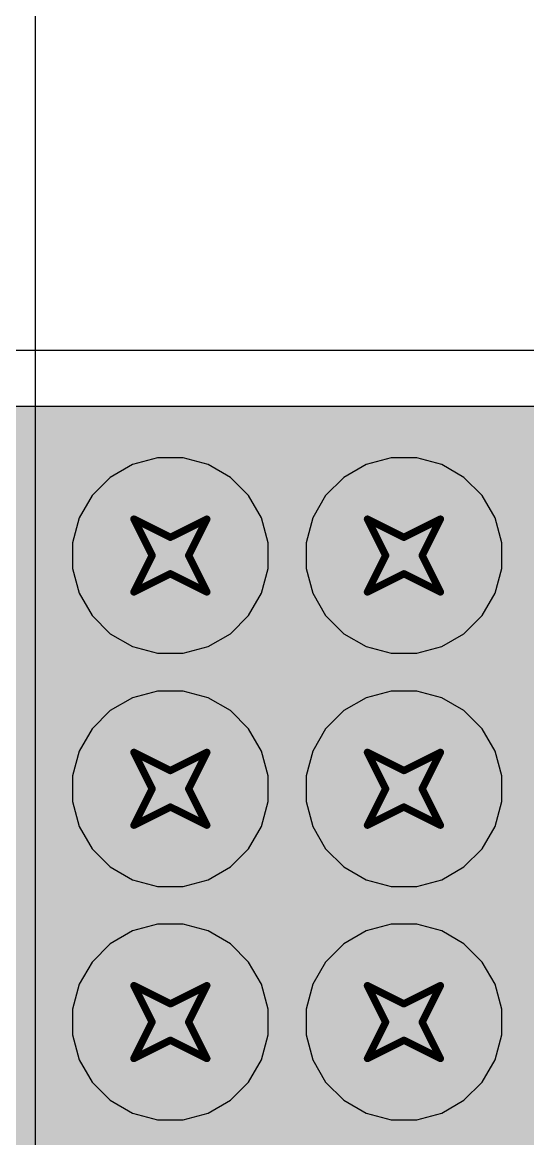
# Model space of a CAD drawing. Header units: inches. Extents: x -36 to 349, y -11 to 240.
# Drawn here: x 100.27 to 103.79, y 27.23 to 35.01 of the extents above; entities that cross this region are included whole.
import ezdxf

# ---------------------------------------------------------------- set-up
doc = ezdxf.new("R2010")
doc.units = ezdxf.units.IN
for name, color, linetype in [('Bottom Layer', 5, 'Continuous'), ('Drill Drawing', 1, 'Continuous'), ('Layer 1', 16, 'Continuous'), ('Layer 2', 76, 'Continuous'), ('Top Layer', 1, 'Continuous'), ('Via Holes', 16, 'Continuous')]:
    doc.layers.add(name, color=color, linetype=linetype)

msp = doc.modelspace()

# ---------------------------------------------------------------- hatches: boundary and pattern name
at = {"layer": 'Bottom Layer'}
h = msp.add_hatch(color=5, dxfattribs=at)
edge = h.paths.add_edge_path()
edge.add_arc((101.3042, 31.2928), 0.3, 0, 360)
h = msp.add_hatch(color=5, dxfattribs=at)
edge = h.paths.add_edge_path()
edge.add_arc((102.9298, 31.2928), 0.3, 0, 360)
h = msp.add_hatch(color=5, dxfattribs=at)
edge = h.paths.add_edge_path()
edge.add_arc((101.3042, 29.6672), 0.3, 0, 360)
h = msp.add_hatch(color=5, dxfattribs=at)
edge = h.paths.add_edge_path()
edge.add_arc((102.9298, 29.6672), 0.3, 0, 360)
h = msp.add_hatch(color=5, dxfattribs=at)
edge = h.paths.add_edge_path()
edge.add_arc((101.3042, 28.0416), 0.3, 0, 360)
h = msp.add_hatch(color=5, dxfattribs=at)
edge = h.paths.add_edge_path()
edge.add_arc((102.9298, 28.0416), 0.3, 0, 360)
at = {"layer": 'Layer 1'}
h = msp.add_hatch(color=16, dxfattribs=at)
edge = h.paths.add_edge_path()
edge.add_arc((101.3042, 31.2928), 0.3, 0, 360)
h = msp.add_hatch(color=16, dxfattribs=at)
edge = h.paths.add_edge_path()
edge.add_arc((102.9298, 31.2928), 0.3, 0, 360)
h = msp.add_hatch(color=16, dxfattribs=at)
edge = h.paths.add_edge_path()
edge.add_arc((101.3042, 29.6672), 0.3, 0, 360)
h = msp.add_hatch(color=16, dxfattribs=at)
edge = h.paths.add_edge_path()
edge.add_arc((102.9298, 29.6672), 0.3, 0, 360)
h = msp.add_hatch(color=16, dxfattribs=at)
edge = h.paths.add_edge_path()
edge.add_arc((101.3042, 28.0416), 0.3, 0, 360)
h = msp.add_hatch(color=16, dxfattribs=at)
edge = h.paths.add_edge_path()
edge.add_arc((102.9298, 28.0416), 0.3, 0, 360)
at = {"layer": 'Layer 2'}
h = msp.add_hatch(color=76, dxfattribs=at)
edge = h.paths.add_edge_path()
edge.add_arc((101.3042, 31.2928), 0.3, 0, 360)
h = msp.add_hatch(color=76, dxfattribs=at)
edge = h.paths.add_edge_path()
edge.add_arc((102.9298, 31.2928), 0.3, 0, 360)
h = msp.add_hatch(color=76, dxfattribs=at)
edge = h.paths.add_edge_path()
edge.add_arc((101.3042, 29.6672), 0.3, 0, 360)
h = msp.add_hatch(color=76, dxfattribs=at)
edge = h.paths.add_edge_path()
edge.add_arc((102.9298, 29.6672), 0.3, 0, 360)
h = msp.add_hatch(color=76, dxfattribs=at)
edge = h.paths.add_edge_path()
edge.add_arc((101.3042, 28.0416), 0.3, 0, 360)
h = msp.add_hatch(color=76, dxfattribs=at)
edge = h.paths.add_edge_path()
edge.add_arc((102.9298, 28.0416), 0.3, 0, 360)
at = {"layer": 'Top Layer'}
msp.add_hatch(color=1, dxfattribs=at).paths.add_polyline_path([(99.7548, 20.447), (113.6232, 20.447), (113.6232, 32.3342), (99.7548, 32.3342)])
h = msp.add_hatch(color=1, dxfattribs=at)
edge = h.paths.add_edge_path()
edge.add_arc((101.3042, 31.2928), 0.3, 0, 360)
h = msp.add_hatch(color=1, dxfattribs=at)
edge = h.paths.add_edge_path()
edge.add_arc((102.9298, 31.2928), 0.3, 0, 360)
h = msp.add_hatch(color=1, dxfattribs=at)
edge = h.paths.add_edge_path()
edge.add_arc((101.3042, 29.6672), 0.3, 0, 360)
h = msp.add_hatch(color=1, dxfattribs=at)
edge = h.paths.add_edge_path()
edge.add_arc((102.9298, 29.6672), 0.3, 0, 360)
h = msp.add_hatch(color=1, dxfattribs=at)
edge = h.paths.add_edge_path()
edge.add_arc((101.3042, 28.0416), 0.3, 0, 360)
h = msp.add_hatch(color=1, dxfattribs=at)
edge = h.paths.add_edge_path()
edge.add_arc((102.9298, 28.0416), 0.3, 0, 360)
at = {"layer": 'Via Holes'}
h = msp.add_hatch(color=7, dxfattribs=at)
edge = h.paths.add_edge_path()
edge.add_arc((101.3042, 31.2928), 0.15, 0, 360)
h = msp.add_hatch(color=7, dxfattribs=at)
edge = h.paths.add_edge_path()
edge.add_arc((102.9298, 31.2928), 0.15, 0, 360)
h = msp.add_hatch(color=7, dxfattribs=at)
edge = h.paths.add_edge_path()
edge.add_arc((101.3042, 29.6672), 0.15, 0, 360)
h = msp.add_hatch(color=7, dxfattribs=at)
edge = h.paths.add_edge_path()
edge.add_arc((102.9298, 29.6672), 0.15, 0, 360)
h = msp.add_hatch(color=7, dxfattribs=at)
edge = h.paths.add_edge_path()
edge.add_arc((101.3042, 28.0416), 0.15, 0, 360)
h = msp.add_hatch(color=7, dxfattribs=at)
edge = h.paths.add_edge_path()
edge.add_arc((102.9298, 28.0416), 0.15, 0, 360)

# ---------------------------------------------------------------- linework, layer by layer
at = {"layer": 'Bottom Layer'}
for p, q in [((113.5978, 32.7227), (55.641, 32.7227)), ((46.3466, 32.3342), (113.5978, 32.3342))]:
    msp.add_line(p, q, dxfattribs=at)
at = {"layer": 'Drill Drawing'}
for points in [[(101.0502, 31.5468, 0.0508, 0.0508, 0), (101.3042, 31.4198, 0.0508, 0.0508, 0)], [(101.0502, 31.5468, 0.0508, 0.0508, 0), (101.1772, 31.2928, 0.0508, 0.0508, 0)], [(101.3042, 31.4198, 0.0508, 0.0508, 0), (101.5582, 31.5468, 0.0508, 0.0508, 0)], [(101.4312, 31.2928, 0.0508, 0.0508, 0), (101.5582, 31.5468, 0.0508, 0.0508, 0)], [(102.6758, 31.5468, 0.0508, 0.0508, 0), (102.9298, 31.4198, 0.0508, 0.0508, 0)], [(102.6758, 31.5468, 0.0508, 0.0508, 0), (102.8028, 31.2928, 0.0508, 0.0508, 0)], [(102.9298, 31.4198, 0.0508, 0.0508, 0), (103.1838, 31.5468, 0.0508, 0.0508, 0)], [(103.0568, 31.2928, 0.0508, 0.0508, 0), (103.1838, 31.5468, 0.0508, 0.0508, 0)], [(101.0502, 31.0388, 0.0508, 0.0508, 0), (101.1772, 31.2928, 0.0508, 0.0508, 0)], [(101.4312, 31.2928, 0.0508, 0.0508, 0), (101.5582, 31.0388, 0.0508, 0.0508, 0)], [(102.6758, 31.0388, 0.0508, 0.0508, 0), (102.8028, 31.2928, 0.0508, 0.0508, 0)], [(103.0568, 31.2928, 0.0508, 0.0508, 0), (103.1838, 31.0388, 0.0508, 0.0508, 0)], [(101.0502, 31.0388, 0.0508, 0.0508, 0), (101.3042, 31.1658, 0.0508, 0.0508, 0)], [(101.3042, 31.1658, 0.0508, 0.0508, 0), (101.5582, 31.0388, 0.0508, 0.0508, 0)], [(102.6758, 31.0388, 0.0508, 0.0508, 0), (102.9298, 31.1658, 0.0508, 0.0508, 0)], [(102.9298, 31.1658, 0.0508, 0.0508, 0), (103.1838, 31.0388, 0.0508, 0.0508, 0)], [(101.0502, 29.9212, 0.0508, 0.0508, 0), (101.3042, 29.7942, 0.0508, 0.0508, 0)], [(101.0502, 29.9212, 0.0508, 0.0508, 0), (101.1772, 29.6672, 0.0508, 0.0508, 0)], [(101.3042, 29.7942, 0.0508, 0.0508, 0), (101.5582, 29.9212, 0.0508, 0.0508, 0)], [(101.4312, 29.6672, 0.0508, 0.0508, 0), (101.5582, 29.9212, 0.0508, 0.0508, 0)], [(102.6758, 29.9212, 0.0508, 0.0508, 0), (102.9298, 29.7942, 0.0508, 0.0508, 0)], [(102.6758, 29.9212, 0.0508, 0.0508, 0), (102.8028, 29.6672, 0.0508, 0.0508, 0)], [(102.9298, 29.7942, 0.0508, 0.0508, 0), (103.1838, 29.9212, 0.0508, 0.0508, 0)], [(103.0568, 29.6672, 0.0508, 0.0508, 0), (103.1838, 29.9212, 0.0508, 0.0508, 0)], [(101.0502, 29.4132, 0.0508, 0.0508, 0), (101.1772, 29.6672, 0.0508, 0.0508, 0)], [(101.4312, 29.6672, 0.0508, 0.0508, 0), (101.5582, 29.4132, 0.0508, 0.0508, 0)], [(102.6758, 29.4132, 0.0508, 0.0508, 0), (102.8028, 29.6672, 0.0508, 0.0508, 0)], [(103.0568, 29.6672, 0.0508, 0.0508, 0), (103.1838, 29.4132, 0.0508, 0.0508, 0)], [(101.0502, 29.4132, 0.0508, 0.0508, 0), (101.3042, 29.5402, 0.0508, 0.0508, 0)], [(101.3042, 29.5402, 0.0508, 0.0508, 0), (101.5582, 29.4132, 0.0508, 0.0508, 0)], [(102.6758, 29.4132, 0.0508, 0.0508, 0), (102.9298, 29.5402, 0.0508, 0.0508, 0)], [(102.9298, 29.5402, 0.0508, 0.0508, 0), (103.1838, 29.4132, 0.0508, 0.0508, 0)], [(101.0502, 28.2956, 0.0508, 0.0508, 0), (101.3042, 28.1686, 0.0508, 0.0508, 0)], [(101.0502, 28.2956, 0.0508, 0.0508, 0), (101.1772, 28.0416, 0.0508, 0.0508, 0)], [(101.3042, 28.1686, 0.0508, 0.0508, 0), (101.5582, 28.2956, 0.0508, 0.0508, 0)], [(101.4312, 28.0416, 0.0508, 0.0508, 0), (101.5582, 28.2956, 0.0508, 0.0508, 0)], [(102.6758, 28.2956, 0.0508, 0.0508, 0), (102.9298, 28.1686, 0.0508, 0.0508, 0)], [(102.6758, 28.2956, 0.0508, 0.0508, 0), (102.8028, 28.0416, 0.0508, 0.0508, 0)], [(102.9298, 28.1686, 0.0508, 0.0508, 0), (103.1838, 28.2956, 0.0508, 0.0508, 0)], [(103.0568, 28.0416, 0.0508, 0.0508, 0), (103.1838, 28.2956, 0.0508, 0.0508, 0)], [(101.0502, 27.7876, 0.0508, 0.0508, 0), (101.1772, 28.0416, 0.0508, 0.0508, 0)], [(101.4312, 28.0416, 0.0508, 0.0508, 0), (101.5582, 27.7876, 0.0508, 0.0508, 0)], [(102.6758, 27.7876, 0.0508, 0.0508, 0), (102.8028, 28.0416, 0.0508, 0.0508, 0)], [(103.0568, 28.0416, 0.0508, 0.0508, 0), (103.1838, 27.7876, 0.0508, 0.0508, 0)], [(101.0502, 27.7876, 0.0508, 0.0508, 0), (101.3042, 27.9146, 0.0508, 0.0508, 0)], [(101.3042, 27.9146, 0.0508, 0.0508, 0), (101.5582, 27.7876, 0.0508, 0.0508, 0)], [(102.6758, 27.7876, 0.0508, 0.0508, 0), (102.9298, 27.9146, 0.0508, 0.0508, 0)], [(102.9298, 27.9146, 0.0508, 0.0508, 0), (103.1838, 27.7876, 0.0508, 0.0508, 0)]]:
    msp.add_lwpolyline(points, format="xyseb", dxfattribs=at)
for points in [[(101.0375, 31.5468, 0.0254, 0.0254, 1), (101.0629, 31.5468, 0.0254, 0.0254, 1)], [(101.0375, 31.5468, 0.0254, 0.0254, 1), (101.0629, 31.5468, 0.0254, 0.0254, 1)], [(101.5455, 31.5468, 0.0254, 0.0254, 1), (101.5709, 31.5468, 0.0254, 0.0254, 1)], [(101.5455, 31.5468, 0.0254, 0.0254, 1), (101.5709, 31.5468, 0.0254, 0.0254, 1)], [(102.6631, 31.5468, 0.0254, 0.0254, 1), (102.6885, 31.5468, 0.0254, 0.0254, 1)], [(102.6631, 31.5468, 0.0254, 0.0254, 1), (102.6885, 31.5468, 0.0254, 0.0254, 1)], [(103.1711, 31.5468, 0.0254, 0.0254, 1), (103.1965, 31.5468, 0.0254, 0.0254, 1)], [(103.1711, 31.5468, 0.0254, 0.0254, 1), (103.1965, 31.5468, 0.0254, 0.0254, 1)], [(101.2915, 31.4198, 0.0254, 0.0254, 1), (101.3169, 31.4198, 0.0254, 0.0254, 1)], [(101.2915, 31.4198, 0.0254, 0.0254, 1), (101.3169, 31.4198, 0.0254, 0.0254, 1)], [(102.9171, 31.4198, 0.0254, 0.0254, 1), (102.9425, 31.4198, 0.0254, 0.0254, 1)], [(102.9171, 31.4198, 0.0254, 0.0254, 1), (102.9425, 31.4198, 0.0254, 0.0254, 1)], [(101.1645, 31.2928, 0.0254, 0.0254, 1), (101.1899, 31.2928, 0.0254, 0.0254, 1)], [(101.1645, 31.2928, 0.0254, 0.0254, 1), (101.1899, 31.2928, 0.0254, 0.0254, 1)], [(101.4185, 31.2928, 0.0254, 0.0254, 1), (101.4439, 31.2928, 0.0254, 0.0254, 1)], [(101.4185, 31.2928, 0.0254, 0.0254, 1), (101.4439, 31.2928, 0.0254, 0.0254, 1)], [(102.7901, 31.2928, 0.0254, 0.0254, 1), (102.8155, 31.2928, 0.0254, 0.0254, 1)], [(102.7901, 31.2928, 0.0254, 0.0254, 1), (102.8155, 31.2928, 0.0254, 0.0254, 1)], [(103.0441, 31.2928, 0.0254, 0.0254, 1), (103.0695, 31.2928, 0.0254, 0.0254, 1)], [(103.0441, 31.2928, 0.0254, 0.0254, 1), (103.0695, 31.2928, 0.0254, 0.0254, 1)], [(101.2915, 31.1658, 0.0254, 0.0254, 1), (101.3169, 31.1658, 0.0254, 0.0254, 1)], [(101.2915, 31.1658, 0.0254, 0.0254, 1), (101.3169, 31.1658, 0.0254, 0.0254, 1)], [(102.9171, 31.1658, 0.0254, 0.0254, 1), (102.9425, 31.1658, 0.0254, 0.0254, 1)], [(102.9171, 31.1658, 0.0254, 0.0254, 1), (102.9425, 31.1658, 0.0254, 0.0254, 1)], [(101.0375, 31.0388, 0.0254, 0.0254, 1), (101.0629, 31.0388, 0.0254, 0.0254, 1)], [(101.0375, 31.0388, 0.0254, 0.0254, 1), (101.0629, 31.0388, 0.0254, 0.0254, 1)], [(101.5455, 31.0388, 0.0254, 0.0254, 1), (101.5709, 31.0388, 0.0254, 0.0254, 1)], [(101.5455, 31.0388, 0.0254, 0.0254, 1), (101.5709, 31.0388, 0.0254, 0.0254, 1)], [(102.6631, 31.0388, 0.0254, 0.0254, 1), (102.6885, 31.0388, 0.0254, 0.0254, 1)], [(102.6631, 31.0388, 0.0254, 0.0254, 1), (102.6885, 31.0388, 0.0254, 0.0254, 1)], [(103.1711, 31.0388, 0.0254, 0.0254, 1), (103.1965, 31.0388, 0.0254, 0.0254, 1)], [(103.1711, 31.0388, 0.0254, 0.0254, 1), (103.1965, 31.0388, 0.0254, 0.0254, 1)], [(101.0375, 29.9212, 0.0254, 0.0254, 1), (101.0629, 29.9212, 0.0254, 0.0254, 1)], [(101.0375, 29.9212, 0.0254, 0.0254, 1), (101.0629, 29.9212, 0.0254, 0.0254, 1)], [(101.5455, 29.9212, 0.0254, 0.0254, 1), (101.5709, 29.9212, 0.0254, 0.0254, 1)], [(101.5455, 29.9212, 0.0254, 0.0254, 1), (101.5709, 29.9212, 0.0254, 0.0254, 1)], [(102.6631, 29.9212, 0.0254, 0.0254, 1), (102.6885, 29.9212, 0.0254, 0.0254, 1)], [(102.6631, 29.9212, 0.0254, 0.0254, 1), (102.6885, 29.9212, 0.0254, 0.0254, 1)], [(103.1711, 29.9212, 0.0254, 0.0254, 1), (103.1965, 29.9212, 0.0254, 0.0254, 1)], [(103.1711, 29.9212, 0.0254, 0.0254, 1), (103.1965, 29.9212, 0.0254, 0.0254, 1)], [(101.2915, 29.7942, 0.0254, 0.0254, 1), (101.3169, 29.7942, 0.0254, 0.0254, 1)], [(101.2915, 29.7942, 0.0254, 0.0254, 1), (101.3169, 29.7942, 0.0254, 0.0254, 1)], [(102.9171, 29.7942, 0.0254, 0.0254, 1), (102.9425, 29.7942, 0.0254, 0.0254, 1)], [(102.9171, 29.7942, 0.0254, 0.0254, 1), (102.9425, 29.7942, 0.0254, 0.0254, 1)], [(101.1645, 29.6672, 0.0254, 0.0254, 1), (101.1899, 29.6672, 0.0254, 0.0254, 1)], [(101.1645, 29.6672, 0.0254, 0.0254, 1), (101.1899, 29.6672, 0.0254, 0.0254, 1)], [(101.4185, 29.6672, 0.0254, 0.0254, 1), (101.4439, 29.6672, 0.0254, 0.0254, 1)], [(101.4185, 29.6672, 0.0254, 0.0254, 1), (101.4439, 29.6672, 0.0254, 0.0254, 1)], [(102.7901, 29.6672, 0.0254, 0.0254, 1), (102.8155, 29.6672, 0.0254, 0.0254, 1)], [(102.7901, 29.6672, 0.0254, 0.0254, 1), (102.8155, 29.6672, 0.0254, 0.0254, 1)], [(103.0441, 29.6672, 0.0254, 0.0254, 1), (103.0695, 29.6672, 0.0254, 0.0254, 1)], [(103.0441, 29.6672, 0.0254, 0.0254, 1), (103.0695, 29.6672, 0.0254, 0.0254, 1)], [(101.2915, 29.5402, 0.0254, 0.0254, 1), (101.3169, 29.5402, 0.0254, 0.0254, 1)], [(101.2915, 29.5402, 0.0254, 0.0254, 1), (101.3169, 29.5402, 0.0254, 0.0254, 1)], [(102.9171, 29.5402, 0.0254, 0.0254, 1), (102.9425, 29.5402, 0.0254, 0.0254, 1)], [(102.9171, 29.5402, 0.0254, 0.0254, 1), (102.9425, 29.5402, 0.0254, 0.0254, 1)], [(101.0375, 29.4132, 0.0254, 0.0254, 1), (101.0629, 29.4132, 0.0254, 0.0254, 1)], [(101.0375, 29.4132, 0.0254, 0.0254, 1), (101.0629, 29.4132, 0.0254, 0.0254, 1)], [(101.5455, 29.4132, 0.0254, 0.0254, 1), (101.5709, 29.4132, 0.0254, 0.0254, 1)], [(101.5455, 29.4132, 0.0254, 0.0254, 1), (101.5709, 29.4132, 0.0254, 0.0254, 1)], [(102.6631, 29.4132, 0.0254, 0.0254, 1), (102.6885, 29.4132, 0.0254, 0.0254, 1)], [(102.6631, 29.4132, 0.0254, 0.0254, 1), (102.6885, 29.4132, 0.0254, 0.0254, 1)], [(103.1711, 29.4132, 0.0254, 0.0254, 1), (103.1965, 29.4132, 0.0254, 0.0254, 1)], [(103.1711, 29.4132, 0.0254, 0.0254, 1), (103.1965, 29.4132, 0.0254, 0.0254, 1)], [(101.0375, 28.2956, 0.0254, 0.0254, 1), (101.0629, 28.2956, 0.0254, 0.0254, 1)], [(101.0375, 28.2956, 0.0254, 0.0254, 1), (101.0629, 28.2956, 0.0254, 0.0254, 1)], [(101.5455, 28.2956, 0.0254, 0.0254, 1), (101.5709, 28.2956, 0.0254, 0.0254, 1)], [(101.5455, 28.2956, 0.0254, 0.0254, 1), (101.5709, 28.2956, 0.0254, 0.0254, 1)], [(102.6631, 28.2956, 0.0254, 0.0254, 1), (102.6885, 28.2956, 0.0254, 0.0254, 1)], [(102.6631, 28.2956, 0.0254, 0.0254, 1), (102.6885, 28.2956, 0.0254, 0.0254, 1)], [(103.1711, 28.2956, 0.0254, 0.0254, 1), (103.1965, 28.2956, 0.0254, 0.0254, 1)], [(103.1711, 28.2956, 0.0254, 0.0254, 1), (103.1965, 28.2956, 0.0254, 0.0254, 1)], [(101.2915, 28.1686, 0.0254, 0.0254, 1), (101.3169, 28.1686, 0.0254, 0.0254, 1)], [(101.2915, 28.1686, 0.0254, 0.0254, 1), (101.3169, 28.1686, 0.0254, 0.0254, 1)], [(102.9171, 28.1686, 0.0254, 0.0254, 1), (102.9425, 28.1686, 0.0254, 0.0254, 1)], [(102.9171, 28.1686, 0.0254, 0.0254, 1), (102.9425, 28.1686, 0.0254, 0.0254, 1)], [(101.1645, 28.0416, 0.0254, 0.0254, 1), (101.1899, 28.0416, 0.0254, 0.0254, 1)], [(101.1645, 28.0416, 0.0254, 0.0254, 1), (101.1899, 28.0416, 0.0254, 0.0254, 1)], [(101.4185, 28.0416, 0.0254, 0.0254, 1), (101.4439, 28.0416, 0.0254, 0.0254, 1)], [(101.4185, 28.0416, 0.0254, 0.0254, 1), (101.4439, 28.0416, 0.0254, 0.0254, 1)], [(102.7901, 28.0416, 0.0254, 0.0254, 1), (102.8155, 28.0416, 0.0254, 0.0254, 1)], [(102.7901, 28.0416, 0.0254, 0.0254, 1), (102.8155, 28.0416, 0.0254, 0.0254, 1)], [(103.0441, 28.0416, 0.0254, 0.0254, 1), (103.0695, 28.0416, 0.0254, 0.0254, 1)], [(103.0441, 28.0416, 0.0254, 0.0254, 1), (103.0695, 28.0416, 0.0254, 0.0254, 1)], [(101.2915, 27.9146, 0.0254, 0.0254, 1), (101.3169, 27.9146, 0.0254, 0.0254, 1)], [(101.2915, 27.9146, 0.0254, 0.0254, 1), (101.3169, 27.9146, 0.0254, 0.0254, 1)], [(102.9171, 27.9146, 0.0254, 0.0254, 1), (102.9425, 27.9146, 0.0254, 0.0254, 1)], [(102.9171, 27.9146, 0.0254, 0.0254, 1), (102.9425, 27.9146, 0.0254, 0.0254, 1)], [(101.0375, 27.7876, 0.0254, 0.0254, 1), (101.0629, 27.7876, 0.0254, 0.0254, 1)], [(101.0375, 27.7876, 0.0254, 0.0254, 1), (101.0629, 27.7876, 0.0254, 0.0254, 1)], [(101.5455, 27.7876, 0.0254, 0.0254, 1), (101.5709, 27.7876, 0.0254, 0.0254, 1)], [(101.5455, 27.7876, 0.0254, 0.0254, 1), (101.5709, 27.7876, 0.0254, 0.0254, 1)], [(102.6631, 27.7876, 0.0254, 0.0254, 1), (102.6885, 27.7876, 0.0254, 0.0254, 1)], [(102.6631, 27.7876, 0.0254, 0.0254, 1), (102.6885, 27.7876, 0.0254, 0.0254, 1)], [(103.1711, 27.7876, 0.0254, 0.0254, 1), (103.1965, 27.7876, 0.0254, 0.0254, 1)], [(103.1711, 27.7876, 0.0254, 0.0254, 1), (103.1965, 27.7876, 0.0254, 0.0254, 1)]]:
    msp.add_lwpolyline(points, format="xyseb", close=True, dxfattribs=at)
at = {"layer": 'Layer 1'}
for p, q in [((101.0413, 31.9274), (100.8861, 31.8377)), ((101.2145, 31.9738), (101.0413, 31.9274)), ((101.3939, 31.9738), (101.2145, 31.9738)), ((101.5671, 31.9274), (101.3939, 31.9738)), ((101.7223, 31.8377), (101.5671, 31.9274)), ((102.6669, 31.9274), (102.5117, 31.8377)), ((102.8401, 31.9738), (102.6669, 31.9274)), ((103.0195, 31.9738), (102.8401, 31.9738)), ((103.1927, 31.9274), (103.0195, 31.9738)), ((103.3479, 31.8377), (103.1927, 31.9274)), ((100.8861, 31.8377), (100.7593, 31.7109)), ((101.8491, 31.7109), (101.7223, 31.8377)), ((102.5117, 31.8377), (102.3849, 31.7109)), ((103.4747, 31.7109), (103.3479, 31.8377)), ((100.7593, 31.7109), (100.6696, 31.5557)), ((101.9388, 31.5557), (101.8491, 31.7109)), ((102.3849, 31.7109), (102.2952, 31.5557)), ((103.5644, 31.5557), (103.4747, 31.7109)), ((100.6696, 31.5557), (100.6232, 31.3825)), ((101.9852, 31.3825), (101.9388, 31.5557)), ((102.2952, 31.5557), (102.2488, 31.3825)), ((103.6108, 31.3825), (103.5644, 31.5557)), ((100.6232, 31.3825), (100.6232, 31.2031)), ((101.9852, 31.2031), (101.9852, 31.3825)), ((102.2488, 31.3825), (102.2488, 31.2031)), ((103.6108, 31.2031), (103.6108, 31.3825)), ((100.6232, 31.2031), (100.6696, 31.0299)), ((101.9388, 31.0299), (101.9852, 31.2031)), ((102.2488, 31.2031), (102.2952, 31.0299)), ((103.5644, 31.0299), (103.6108, 31.2031)), ((100.6696, 31.0299), (100.7593, 30.8747)), ((101.8491, 30.8747), (101.9388, 31.0299)), ((102.2952, 31.0299), (102.3849, 30.8747)), ((103.4747, 30.8747), (103.5644, 31.0299)), ((100.7593, 30.8747), (100.8861, 30.7479)), ((101.7223, 30.7479), (101.8491, 30.8747)), ((102.3849, 30.8747), (102.5117, 30.7479)), ((103.3479, 30.7479), (103.4747, 30.8747)), ((100.8861, 30.7479), (101.0413, 30.6582)), ((101.5671, 30.6582), (101.7223, 30.7479)), ((102.5117, 30.7479), (102.6669, 30.6582)), ((103.1927, 30.6582), (103.3479, 30.7479)), ((101.0413, 30.6582), (101.2145, 30.6118)), ((101.3939, 30.6118), (101.5671, 30.6582)), ((102.6669, 30.6582), (102.8401, 30.6118)), ((103.0195, 30.6118), (103.1927, 30.6582)), ((101.2145, 30.6118), (101.3939, 30.6118)), ((102.8401, 30.6118), (103.0195, 30.6118)), ((101.2145, 30.3482), (101.0413, 30.3018)), ((101.3939, 30.3482), (101.2145, 30.3482)), ((101.5671, 30.3018), (101.3939, 30.3482)), ((102.8401, 30.3482), (102.6669, 30.3018)), ((103.0195, 30.3482), (102.8401, 30.3482)), ((103.1927, 30.3018), (103.0195, 30.3482)), ((101.0413, 30.3018), (100.8861, 30.2121)), ((101.7223, 30.2121), (101.5671, 30.3018)), ((102.6669, 30.3018), (102.5117, 30.2121)), ((103.3479, 30.2121), (103.1927, 30.3018)), ((100.8861, 30.2121), (100.7593, 30.0853)), ((101.8491, 30.0853), (101.7223, 30.2121)), ((102.5117, 30.2121), (102.3849, 30.0853)), ((103.4747, 30.0853), (103.3479, 30.2121)), ((100.7593, 30.0853), (100.6696, 29.9301)), ((101.9388, 29.9301), (101.8491, 30.0853)), ((102.3849, 30.0853), (102.2952, 29.9301)), ((103.5644, 29.9301), (103.4747, 30.0853)), ((100.6696, 29.9301), (100.6232, 29.7569)), ((101.9852, 29.7569), (101.9388, 29.9301)), ((102.2952, 29.9301), (102.2488, 29.7569)), ((103.6108, 29.7569), (103.5644, 29.9301)), ((100.6232, 29.7569), (100.6232, 29.5775)), ((101.9852, 29.5775), (101.9852, 29.7569)), ((102.2488, 29.7569), (102.2488, 29.5775)), ((103.6108, 29.5775), (103.6108, 29.7569)), ((100.6232, 29.5775), (100.6696, 29.4043)), ((101.9388, 29.4043), (101.9852, 29.5775)), ((102.2488, 29.5775), (102.2952, 29.4043)), ((103.5644, 29.4043), (103.6108, 29.5775)), ((100.6696, 29.4043), (100.7593, 29.2491)), ((101.8491, 29.2491), (101.9388, 29.4043)), ((102.2952, 29.4043), (102.3849, 29.2491)), ((103.4747, 29.2491), (103.5644, 29.4043)), ((100.7593, 29.2491), (100.8861, 29.1223)), ((101.7223, 29.1223), (101.8491, 29.2491)), ((102.3849, 29.2491), (102.5117, 29.1223)), ((103.3479, 29.1223), (103.4747, 29.2491)), ((100.8861, 29.1223), (101.0413, 29.0326)), ((101.5671, 29.0326), (101.7223, 29.1223)), ((102.5117, 29.1223), (102.6669, 29.0326)), ((103.1927, 29.0326), (103.3479, 29.1223)), ((101.0413, 29.0326), (101.2145, 28.9862)), ((101.3939, 28.9862), (101.5671, 29.0326)), ((102.6669, 29.0326), (102.8401, 28.9862)), ((103.0195, 28.9862), (103.1927, 29.0326)), ((101.2145, 28.9862), (101.3939, 28.9862)), ((102.8401, 28.9862), (103.0195, 28.9862)), ((101.2145, 28.7226), (101.0413, 28.6762)), ((101.3939, 28.7226), (101.2145, 28.7226)), ((101.5671, 28.6762), (101.3939, 28.7226)), ((102.8401, 28.7226), (102.6669, 28.6762)), ((103.0195, 28.7226), (102.8401, 28.7226)), ((103.1927, 28.6762), (103.0195, 28.7226)), ((101.0413, 28.6762), (100.8861, 28.5865)), ((101.7223, 28.5865), (101.5671, 28.6762)), ((102.6669, 28.6762), (102.5117, 28.5865)), ((103.3479, 28.5865), (103.1927, 28.6762)), ((100.8861, 28.5865), (100.7593, 28.4597)), ((101.8491, 28.4597), (101.7223, 28.5865)), ((102.5117, 28.5865), (102.3849, 28.4597)), ((103.4747, 28.4597), (103.3479, 28.5865)), ((100.7593, 28.4597), (100.6696, 28.3045)), ((101.9388, 28.3045), (101.8491, 28.4597)), ((102.3849, 28.4597), (102.2952, 28.3045)), ((103.5644, 28.3045), (103.4747, 28.4597)), ((100.6696, 28.3045), (100.6232, 28.1313)), ((101.9852, 28.1313), (101.9388, 28.3045)), ((102.2952, 28.3045), (102.2488, 28.1313)), ((103.6108, 28.1313), (103.5644, 28.3045)), ((100.6232, 28.1313), (100.6232, 27.9519)), ((101.9852, 27.9519), (101.9852, 28.1313)), ((102.2488, 28.1313), (102.2488, 27.9519)), ((103.6108, 27.9519), (103.6108, 28.1313)), ((100.6232, 27.9519), (100.6696, 27.7787)), ((101.9388, 27.7787), (101.9852, 27.9519)), ((102.2488, 27.9519), (102.2952, 27.7787)), ((103.5644, 27.7787), (103.6108, 27.9519)), ((100.6696, 27.7787), (100.7593, 27.6235)), ((101.8491, 27.6235), (101.9388, 27.7787)), ((102.2952, 27.7787), (102.3849, 27.6235)), ((103.4747, 27.6235), (103.5644, 27.7787)), ((100.7593, 27.6235), (100.8861, 27.4967)), ((101.7223, 27.4967), (101.8491, 27.6235)), ((102.3849, 27.6235), (102.5117, 27.4967)), ((103.3479, 27.4967), (103.4747, 27.6235)), ((100.8861, 27.4967), (101.0413, 27.407)), ((101.5671, 27.407), (101.7223, 27.4967)), ((102.5117, 27.4967), (102.6669, 27.407)), ((103.1927, 27.407), (103.3479, 27.4967)), ((101.0413, 27.407), (101.2145, 27.3606)), ((101.3939, 27.3606), (101.5671, 27.407)), ((102.6669, 27.407), (102.8401, 27.3606)), ((103.0195, 27.3606), (103.1927, 27.407)), ((101.2145, 27.3606), (101.3939, 27.3606)), ((102.8401, 27.3606), (103.0195, 27.3606))]:
    msp.add_line(p, q, dxfattribs=at)
at = {"layer": 'Layer 2'}
msp.add_line((100.3644, 21.3106), (100.3644, 42.0418), dxfattribs=at)
at = {"layer": 'Top Layer'}
msp.add_line((113.6232, 32.7227), (99.7548, 32.7227), dxfattribs=at)

doc.saveas('drawing.dxf')
